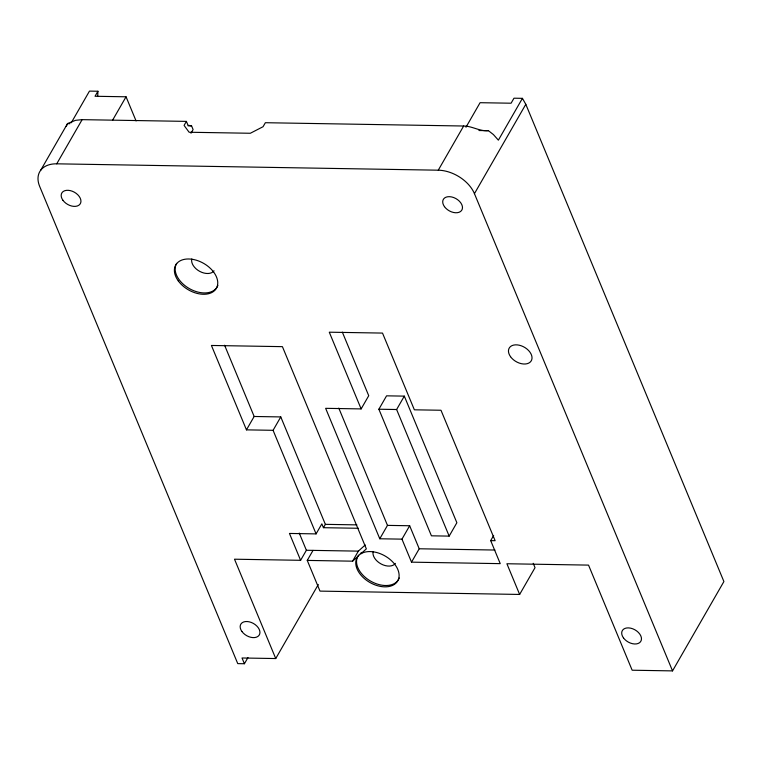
<?xml version="1.0" encoding="UTF-8"?>
<svg xmlns="http://www.w3.org/2000/svg" width="762" height="762" viewBox="0 0 762 762"><rect width="100%" height="100%" fill="white"/><g stroke="black" fill="none" stroke-linecap="round" stroke-linejoin="round"><path stroke-width="1.14" d="M97.736 95.983L97.927 91.249L89.468 91.107L71.285 122.739M66.227 126.482L67.561 123.539L75.562 120.32L82.125 119.653L186.395 121.387L187.985 125.225L191.576 125.901L193.1 129.559L190.976 133.236M40.71 170.25L67.561 123.539M97.927 91.249L95.04 96.269L126.054 96.793L136.074 120.939M247.955 657.577L244.412 663.74L237.754 663.626L39.662 186.395A30.547 19.917 29.9 0 1 56.731 163.82L82.125 119.653M112.528 120.301L126.054 96.793M186.395 121.387L184.08 125.406L189.109 132.245L250.327 133.264L263.052 126.721L265.367 122.711L463.658 126.016C472.335 126.035 479.669 131.55 488.413 130.673L493.414 134.569L498.377 140.16L522.427 98.336L513.979 98.203L511.092 103.213L480.079 102.699L465.973 127.235M254.156 416.481L280.778 416.928L273.082 430.311L246.459 429.863L254.156 416.481L224.59 345.234M56.731 163.82L438.264 170.193L463.658 126.016M313.03 550.383L307.257 560.413L320.002 591.112L519.636 594.446L506.901 563.747L588.531 565.109L632.155 670.217L672.532 670.893L474.44 193.653L525.809 104.308L522.427 98.336M379.781 538.772L387.477 525.38L409.661 525.751L401.965 539.144L379.781 538.772L325.641 408.327L361.131 408.918L368.732 395.707L342.338 332.137M378.876 409.223L386.572 395.83L404.317 396.126L456.867 522.732L449.17 536.115L431.425 535.819L378.876 409.223L396.621 409.518L404.317 396.126M244.412 663.74L242.021 657.987L275.739 658.549L234.505 559.203L300.609 560.308L306.381 550.269L299.247 533.076M300.609 560.308L289.455 533.448L316.078 533.895L321.85 523.856L323.44 527.695L358.464 528.276M323.44 527.695L325.364 524.351L280.778 416.928M275.739 658.549L318.316 584.511M307.257 560.413L352.577 561.175L358.35 551.136L365.236 544.982M357.826 556.489L361.655 552.412L360.893 553.755A23.422 15.269 29.9 0 1 397.126 568.014A23.422 15.269 29.9 0 1 377.342 585.673A23.422 15.269 29.9 0 1 357.826 556.489L352.577 561.175M493.652 535.476L490.69 540.62L500.243 563.642L411.518 562.156L419.214 548.773L409.661 525.751M519.636 594.446L535.029 567.671L533.209 563.289M672.532 670.893L723.9 581.549L525.809 104.308M360.893 553.755L366.351 548.878L282.416 346.653L211.426 345.462L246.459 429.863M478.946 130.521L488.413 130.673M325.364 524.351L356.892 524.875M490.69 540.62L495.129 540.696L440.988 410.251L414.366 409.813L382.514 333.08L329.279 332.194L361.131 408.918M419.214 548.773L494.929 550.04M306.381 550.269L358.35 551.136M67.589 123.654L69.952 123.692M188.033 125.835L191.576 125.901M396.621 409.518L449.17 536.115M401.965 539.144L411.518 562.156M338.795 408.099L387.477 525.38M273.082 430.311L316.078 533.895M438.264 170.193A30.547 19.917 29.9 0 1 474.44 193.653M399.24 577.958A23.422 15.269 29.9 0 1 370.923 581.301A23.422 15.269 29.9 0 1 358.597 555.155M395.402 563.404A12.725 8.296 29.9 0 1 381.152 563.994A12.725 8.296 29.9 0 1 373.151 551.536M214.046 270.824A12.725 8.296 29.9 0 1 199.796 271.415A12.725 8.296 29.9 0 1 191.795 258.956M217.884 285.379A23.422 15.269 29.9 0 1 190.233 289.084A23.422 15.269 29.9 0 1 176.67 263.395M444.465 206.654A10.687 6.972 29.9 0 0 461.543 210.522A10.687 6.972 29.9 0 0 451.78 196.977A10.687 6.972 29.9 0 0 444.465 206.654M62.932 200.282A10.687 6.972 29.9 0 0 80.01 204.149A10.687 6.972 29.9 0 0 70.247 190.605A10.687 6.972 29.9 0 0 62.932 200.282M510.559 356.73A12.725 8.296 29.9 0 0 530.904 361.34A12.725 8.296 29.9 0 0 519.274 345.215A12.725 8.296 29.9 0 0 510.559 356.73M623.449 637.87A10.687 6.972 29.9 0 0 640.537 641.737A10.687 6.972 29.9 0 0 630.765 628.193A10.687 6.972 29.9 0 0 623.449 637.87M241.916 631.498A10.687 6.972 29.9 0 0 259.004 635.375A10.687 6.972 29.9 0 0 249.231 621.821A10.687 6.972 29.9 0 0 241.916 631.498M178.26 280.873A23.422 15.269 29.9 0 0 215.684 289.35A23.422 15.269 29.9 0 0 194.281 259.671A23.422 15.269 29.9 0 0 178.26 280.873"/></g></svg>
